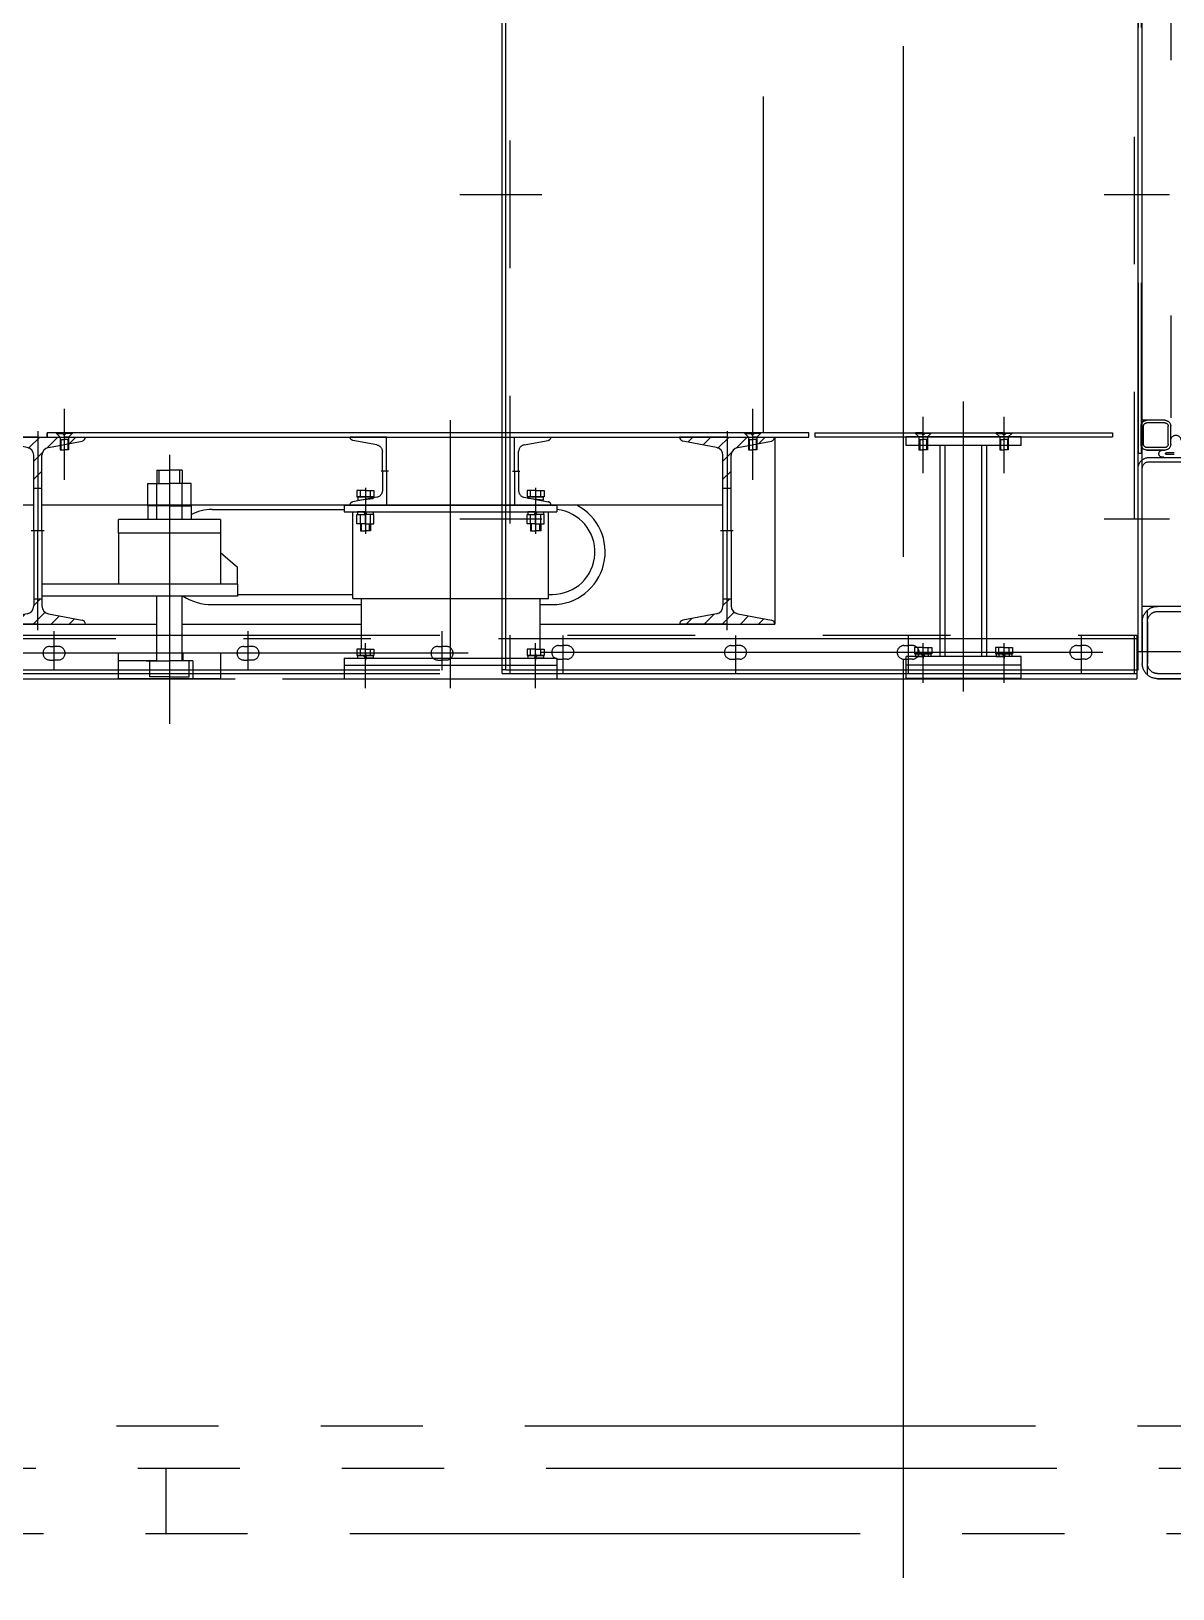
# Model space of a CAD drawing. Header units: millimetres. Extents: x 0 to 25200, y -693 to 17820.
# Drawn here: x 11197 to 12539, y 8427 to 10258 of the extents above; entities that cross this region are included whole.
import ezdxf

# ---------------------------------------------------------------- set-up
doc = ezdxf.new("R2010")
doc.units = ezdxf.units.MM
doc.header["$LTSCALE"] = 600
for name, pattern in [('F', [0.75, 0.5, -0.25]), ('G', [2, 1.25, -0.25, 0.25, -0.25]), ('K', [2.5, 1.25, -0.25, 0.25, -0.25, 0.25, -0.25])]:
    doc.linetypes.add(name, pattern=pattern)
for name, color, linetype in [('01', 7, 'Continuous'), ('02', 1, 'Continuous'), ('04', 2, 'F'), ('05', 4, 'G'), ('07', 6, 'K'), ('08', 1, 'Continuous')]:
    doc.layers.add(name, color=color, linetype=linetype)

# ---------------------------------------------------------------- blocks, each defined once
blk = doc.blocks.new('DQSWC')
at = {"layer": '07', "color": 6, "linetype": 'K'}
for p, q in [((90356.2, 11301.4), (90356.2, 14704.9)), ((90361.2, 11301.4), (90361.2, 14704.9)), ((90348.2, 11529.4), (90267.2, 11529.4)), ((90348.2, 11524.4), (90267.2, 11524.4)), ((90330.7, 11529.6), (90332.7, 11529.6)), ((90258.2, 11354.4), (90356.2, 11354.4)), ((90338.2, 11348.4), (90244.2, 11348.4)), ((90350.2, 11274), (90350.2, 11349.8)), ((90350.2, 11336.4), (90350.2, 11287.4)), ((90356.2, 11336.4), (90356.2, 11287.4)), ((90356.2, 11336.4), (90356.2, 11287.4)), ((90361.2, 11301.4), (89497.2, 11301.4)), ((87295.2, 11269.4), (90339.2, 11269.4)), ((90338.2, 11275.4), (90244.2, 11275.4)), ((90338.2, 11269.4), (90244.2, 11269.4))]:
    blk.add_line(p, q, dxfattribs=at)
at = {"layer": '07', "color": 6, "linetype": 'K', "ltscale": 2}
for p, q in [((90357.7, 13534.6), (90357.7, 11534.6)), ((90361.2, 13534.6), (90361.2, 11534.6)), ((90322.7, 13496.4), (90322.7, 11575.9)), ((90329.7, 11573.1), (90357.7, 11573.1)), ((90329.7, 11570.1), (90350.7, 11570.1)), ((90322.7, 11545.1), (90322.7, 11566.1)), ((90325.7, 11545.1), (90325.7, 11566.1)), ((90354.7, 11545.1), (90354.7, 11566.1)), ((90357.7, 11545.1), (90357.7, 11566.1)), ((90318.7, 11535), (90327.9, 11535)), ((90329.7, 11541.1), (90350.7, 11541.1)), ((90329.7, 11538.1), (90350.7, 11538.1)), ((90350.7, 11538.1), (90329.7, 11538.1)), ((90341.2, 11538.1), (90329.7, 11538.1)), ((90361.2, 11534.6), (90357.7, 11534.6)), ((90318.7, 11533), (90327.9, 11533))]:
    blk.add_line(p, q, dxfattribs=at)
for centre, radius, start, end in [((90329.7, 11566.1), 7, 90, 180), ((90329.7, 11566.1), 4, 90, 180), ((90350.7, 11566.1), 7, 0, 90), ((90350.7, 11566.1), 4, 0, 90), ((90316.7, 11549.6), 6, 0, 180), ((90329.7, 11545.1), 7, 180, 270), ((90329.7, 11545.1), 7, 180, 270), ((90329.7, 11545.1), 4, 180, 270), ((90327.9, 11534), 1, 270, 90), ((90332.4, 11533.8), 4.26, 273.3665, 86.6335), ((90350.7, 11545.1), 7, 270, 0), ((90350.7, 11545.1), 4, 270, 0)]:
    blk.add_arc(centre, radius, start, end, dxfattribs=at)
at = {"layer": '07', "color": 6, "linetype": 'K'}
for centre, radius, start, end in [((90348.2, 11516.4), 13, 0, 90), ((90348.2, 11516.4), 8, 0, 90), ((90338.2, 11336.4), 18, 48.1897, 90), ((90338.2, 11336.4), 12, 0, 90), ((90338.2, 11336.4), 18, 0, 48.1897), ((90338.2, 11287.4), 12, 270, 0), ((90338.2, 11287.4), 18, 311.8103, 0), ((90338.2, 11287.4), 18, 270, 311.8103)]:
    blk.add_arc(centre, radius, start, end, dxfattribs=at)
blk = doc.blocks.new('HS223')
at = {"layer": '07', "color": 6, "linetype": 'K'}
for p, q in [((41946.7, 33413.5), (41946.7, 36395)), ((41951.2, 33373), (41951.2, 36395)), ((41951.2, 33413.5), (41951.2, 36395)), ((41955.7, 36395), (41955.7, 33413.5)), ((42689.7, 36399.5), (42689.7, 33413.5)), ((42694.2, 33373), (42694.2, 34526.7)), ((41897.3, 33931.5), (41993.4, 33931.5)), ((42654.4, 33931.5), (42731.2, 33931.5)), ((41897.3, 33550.5), (41993.4, 33550.5)), ((42654.4, 33550.5), (42731.2, 33550.5)), ((42692.7, 33409.5), (36961.7, 33409.5)), ((41123.7, 33413.5), (42692.7, 33413.5)), ((41420.2, 33372.7), (41420.2, 33418.3)), ((41648.2, 33372.7), (41648.2, 33418.3)), ((41876.2, 33372.7), (41876.2, 33418.3)), ((41946.7, 33373), (41946.7, 33413.5)), ((41951.2, 33373), (41951.2, 33413.5)), ((41955.7, 33413.5), (41955.7, 33368.5)), ((42018.2, 33413.4), (42018.2, 33367.8)), ((42221.2, 33413.4), (42221.2, 33367.8)), ((42424.2, 33413.4), (42424.2, 33367.8)), ((42627.2, 33413.4), (42627.2, 33367.8)), ((42689.7, 33413.5), (42689.7, 33368.5)), ((42692.7, 33413.5), (42692.7, 33373)), ((41907.1, 33392.5), (41167.3, 33392.5)), ((41415.2, 33400.5), (41420.2, 33400.5)), ((41425.2, 33400.5), (41420.2, 33400.5)), ((41643.2, 33400.5), (41648.2, 33400.5)), ((41653.2, 33400.5), (41648.2, 33400.5)), ((41871.2, 33400.5), (41876.2, 33400.5)), ((41881.2, 33400.5), (41876.2, 33400.5)), ((42652.9, 33393.5), (41993.2, 33393.5)), ((42013.1, 33401.5), (42018.1, 33401.5)), ((42023.1, 33401.5), (42018.1, 33401.5)), ((42216.1, 33401.5), (42221.1, 33401.5)), ((42226.1, 33401.5), (42221.1, 33401.5)), ((42419.1, 33401.5), (42424.1, 33401.5)), ((42429.1, 33401.5), (42424.1, 33401.5)), ((42622.1, 33401.5), (42627.1, 33401.5)), ((42632.1, 33401.5), (42627.1, 33401.5)), ((41123.7, 33373), (41946.7, 33373)), ((41415.2, 33384.5), (41420.2, 33384.5)), ((41425.2, 33384.5), (41420.2, 33384.5)), ((41643.2, 33384.5), (41648.2, 33384.5)), ((41653.2, 33384.5), (41648.2, 33384.5)), ((41871.2, 33384.5), (41876.2, 33384.5)), ((41881.2, 33384.5), (41876.2, 33384.5)), ((41946.7, 33368.5), (41946.7, 33373)), ((41951.2, 33373), (41946.7, 33373)), ((41951.2, 33373), (41955.7, 33373)), ((41955.7, 33373), (42689.7, 33373)), ((41955.7, 33373), (41955.7, 33368.5)), ((42013.1, 33385.5), (42018.1, 33385.5)), ((42023.1, 33385.5), (42018.1, 33385.5)), ((42216.1, 33385.5), (42221.1, 33385.5)), ((42226.1, 33385.5), (42221.1, 33385.5)), ((42419.1, 33385.5), (42424.1, 33385.5)), ((42429.1, 33385.5), (42424.1, 33385.5)), ((42622.1, 33385.5), (42627.1, 33385.5)), ((42632.1, 33385.5), (42627.1, 33385.5)), ((42689.7, 33373), (42694.2, 33373)), ((42692.7, 33373), (42692.7, 33362.5)), ((37788.7, 33362.5), (42692.7, 33362.5)), ((41123.7, 33368.5), (41946.7, 33368.5)), ((41946.7, 33368.5), (41955.7, 33368.5)), ((41955.7, 33368.5), (42692.7, 33368.5))]:
    blk.add_line(p, q, dxfattribs=at)
at = {"layer": '07', "color": 6, "linetype": 'K', "ltscale": 0.8}
for p, q in [((42418.2, 34105.8), (42418.2, 32292.9)), ((42418.2, 33308.5), (42418.2, 32698.9)), ((37173.6, 32484.6), (46190.2, 32484.6)), ((37198.6, 32434.6), (46190.2, 32434.6)), ((41552, 32357.4), (41552, 32434.6)), ((44767.7, 32357.4), (40068.7, 32357.4))]:
    blk.add_line(p, q, dxfattribs=at)
at = {"layer": '07', "color": 6, "linetype": 'K'}
for centre, start, end in [((41415.2, 33392.5), 90, 270), ((41425.2, 33392.5), 270, 90), ((41643.2, 33392.5), 90, 270), ((41653.2, 33392.5), 270, 90), ((41871.2, 33392.5), 90, 270), ((41881.2, 33392.5), 270, 90), ((42013.1, 33393.5), 90, 270), ((42023.1, 33393.5), 270, 90), ((42216.1, 33393.5), 90, 270), ((42226.1, 33393.5), 270, 90), ((42419.1, 33393.5), 90, 270), ((42429.1, 33393.5), 270, 90), ((42622.1, 33393.5), 90, 270), ((42632.1, 33393.5), 270, 90)]:
    blk.add_arc(centre, 8, start, end, dxfattribs=at)
at = {"layer": '07', "color": 6, "linetype": 'K', "xscale": -1}
blk.add_blockref('DQSWC', (133055.4, 22093.1), dxfattribs=at)
blk = doc.blocks.new('*U912')
at = {"layer": '01'}
for p, q in [((0, 110), (-56, 110)), ((0, 110), (56, 110)), ((-12.5, 97.8), (-52.1, 105.3)), ((12.5, 97.8), (52.1, 105.3)), ((-4.8, 0), (-4.8, 88.5)), ((4.8, 0), (4.8, 88.5)), ((-4.8, 0), (-4.8, -88.5)), ((4.8, 0), (4.8, -88.5)), ((-12.5, -97.8), (-52.1, -105.3)), ((12.5, -97.8), (52.1, -105.3)), ((0, -110), (-56, -110)), ((0, -110), (56, -110))]:
    blk.add_line(p, q, dxfattribs=at)
for centre, radius, start, end in [((-51.2, 110), 4.8, 180, 259.2944), ((51.2, 110), 4.8, 280.7056, 360), ((-14.3, 88.5), 9.5, 0, 79.2944), ((14.3, 88.5), 9.5, 100.7056, 180), ((-14.3, -88.5), 9.5, 280.7056, 0), ((14.3, -88.5), 9.5, 180, 259.2944), ((-51.2, -110), 4.8, 100.7056, 180), ((51.2, -110), 4.8, 0, 79.2944)]:
    blk.add_arc(centre, radius, start, end, dxfattribs=at)
at = {"layer": '05'}
for p, q in [((0, 116.9), (0, 0)), ((-7.9, 0), (7.2, 0)), ((0, -116.9), (0, 0))]:
    blk.add_line(p, q, dxfattribs=at)
blk = doc.blocks.new('*U917')
at = {"layer": '01'}
for p, q in [((0, 110), (-56, 110)), ((0, 110), (56, 110)), ((-12.5, 97.8), (-52.1, 105.3)), ((12.5, 97.8), (52.1, 105.3)), ((-4.8, 0), (-4.8, 88.5)), ((4.8, 0), (4.8, 88.5)), ((-4.8, 0), (-4.8, -88.5)), ((4.8, 0), (4.8, -88.5)), ((-12.5, -97.8), (-52.1, -105.3)), ((12.5, -97.8), (52.1, -105.3)), ((0, -110), (-56, -110)), ((0, -110), (56, -110))]:
    blk.add_line(p, q, dxfattribs=at)
for centre, radius, start, end in [((-51.2, 110), 4.8, 180, 259.2944), ((51.2, 110), 4.8, 280.7056, 360), ((-14.3, 88.5), 9.5, 0, 79.2944), ((14.3, 88.5), 9.5, 100.7056, 180), ((-14.3, -88.5), 9.5, 280.7056, 0), ((14.3, -88.5), 9.5, 180, 259.2944), ((-51.2, -110), 4.8, 100.7056, 180), ((51.2, -110), 4.8, 0, 79.2944)]:
    blk.add_arc(centre, radius, start, end, dxfattribs=at)
at = {"layer": '05'}
for p, q in [((0, 116.9), (0, 0)), ((-7.9, 0), (7.2, 0)), ((0, -116.9), (0, 0))]:
    blk.add_line(p, q, dxfattribs=at)
blk = doc.blocks.new('*U911')
at = {"layer": '01'}
for p, q in [((-9.2, 3.1), (-9.2, 0)), ((0, 3.1), (-9.2, 3.1)), ((-9.2, 0), (0, 0)), ((0, 0), (-1.8, 3.1)), ((0, 3.1), (1.8, 0)), ((0, 3.1), (9.2, 3.1)), ((9.2, 0), (0, 0)), ((9.2, 3.1), (9.2, 0))]:
    blk.add_line(p, q, dxfattribs=at)
at = {"layer": '05'}
blk.add_line((0, 5.2), (0, -2.1), dxfattribs=at)
blk = doc.blocks.new('M')
at = {"layer": '04', "color": 2, "linetype": 'F'}
for p, q in [((5590.6, 9487.6), (5633.6, 9487.6)), ((5590.6, 9447.6), (5590.6, 9487.6)), ((5602.1, 9478.3), (5630.3, 9483.6)), ((5595.6, 9447.6), (5595.6, 9470.4)), ((5590.6, 9447.6), (5590.6, 9407.6)), ((5595.6, 9447.6), (5595.6, 9424.7)), ((5602.1, 9416.8), (5630.3, 9411.5)), ((5590.6, 9407.6), (5633.6, 9407.6))]:
    blk.add_line(p, q, dxfattribs=at)
for centre, radius, start, end in [((5629.6, 9487.6), 4, 280.7056, 0), ((5603.6, 9470.4), 8, 100.7056, 180), ((5603.6, 9424.7), 8, 180, 259.2944), ((5629.6, 9407.6), 4, 0, 79.2944)]:
    blk.add_arc(centre, radius, start, end, dxfattribs=at)
at = {"layer": '05', "color": 4, "linetype": 'G'}
blk.add_line((5588.5, 9447.6), (5597.2, 9447.6), dxfattribs=at)
blk = doc.blocks.new('JKL7')
at = {"layer": '02', "linetype": 'Continuous'}
h = blk.add_hatch(dxfattribs=at)
h.set_pattern_fill('_USER', color=1, scale=15, angle=45, style=0, pattern_type=0)
h.set_pattern_definition([(45, (39782.859, -951.38), (-10.606602, 10.606602), [])])
edge = h.paths.add_edge_path()
edge.add_line((40484.8, 8346.2), (40494.3, 8346.2))
edge.add_line((40494.3, 8346.2), (40494.3, 8337.7))
edge.add_arc((40503.8, 8337.7), 9.5, 180, 259.2944)
edge.add_line((40502, 8328.4), (40541.6, 8320.9))
edge.add_arc((40540.8, 8316.2), 4.8, 0, 79.2944, ccw=False)
edge.add_line((40545.6, 8316.2), (40489.6, 8316.2))
edge.add_line((40489.6, 8316.2), (40433.6, 8316.2))
edge.add_arc((40438.4, 8316.2), 4.8, 100.7056, 180, ccw=False)
edge.add_line((40437.5, 8320.9), (40477.1, 8328.4))
edge.add_arc((40475.3, 8337.7), 9.5, 280.7056, 360)
edge.add_line((40484.8, 8337.7), (40484.8, 8346.2))
edge = h.paths.add_edge_path()
edge.add_line((40484.8, 8476.2), (40494.3, 8476.2))
edge.add_line((40494.3, 8476.2), (40494.3, 8514.7))
edge.add_arc((40503.8, 8514.7), 9.5, 100.7056, 180, ccw=False)
edge.add_line((40502, 8524), (40541.6, 8531.5))
edge.add_arc((40540.8, 8536.2), 4.8, 280.7056, 360)
edge.add_line((40545.6, 8536.2), (40489.6, 8536.2))
edge.add_line((40489.6, 8536.2), (40433.6, 8536.2))
edge.add_arc((40438.4, 8536.2), 4.8, 180, 259.2944)
edge.add_line((40437.5, 8531.5), (40477.1, 8524))
edge.add_arc((40475.3, 8514.7), 9.5, 0, 79.2944, ccw=False)
edge.add_line((40484.8, 8514.7), (40484.8, 8476.2))
h = blk.add_hatch(dxfattribs=at)
h.set_pattern_fill('_USER', color=1, scale=15, angle=45, style=0, pattern_type=0)
h.set_pattern_definition([(45, (40592.859, -951.38), (-10.606602, 10.606602), [])])
edge = h.paths.add_edge_path()
edge.add_line((41294.8, 8346.2), (41304.3, 8346.2))
edge.add_line((41304.3, 8346.2), (41304.3, 8337.7))
edge.add_arc((41313.8, 8337.7), 9.5, 180, 259.2944)
edge.add_line((41312, 8328.4), (41351.6, 8320.9))
edge.add_arc((41350.8, 8316.2), 4.8, 0, 79.2944, ccw=False)
edge.add_line((41355.6, 8316.2), (41299.6, 8316.2))
edge.add_line((41299.6, 8316.2), (41243.6, 8316.2))
edge.add_arc((41248.4, 8316.2), 4.8, 100.7056, 180, ccw=False)
edge.add_line((41247.5, 8320.9), (41287.1, 8328.4))
edge.add_arc((41285.3, 8337.7), 9.5, 280.7056, 360)
edge.add_line((41294.8, 8337.7), (41294.8, 8346.2))
edge = h.paths.add_edge_path()
edge.add_line((41294.8, 8476.2), (41304.3, 8476.2))
edge.add_line((41304.3, 8476.2), (41304.3, 8514.7))
edge.add_arc((41313.8, 8514.7), 9.5, 100.7056, 180, ccw=False)
edge.add_line((41312, 8524), (41351.6, 8531.5))
edge.add_arc((41350.8, 8536.2), 4.8, 280.7056, 360)
edge.add_line((41355.6, 8536.2), (41299.6, 8536.2))
edge.add_line((41299.6, 8536.2), (41243.6, 8536.2))
edge.add_arc((41248.4, 8536.2), 4.8, 180, 259.2944)
edge.add_line((41247.5, 8531.5), (41287.1, 8524))
edge.add_arc((41285.3, 8514.7), 9.5, 0, 79.2944, ccw=False)
edge.add_line((41294.8, 8514.7), (41294.8, 8476.2))
for p, q in [((40859.6, 8346.5), (40859.6, 8448.2)), ((41089.6, 8346.5), (41089.6, 8448.2))]:
    blk.add_line(p, q)
at = {"layer": '01', "color": 7, "linetype": 'Continuous'}
for p, q in [((36522.1, 8536.2), (41395.6, 8536.2)), ((40644.3, 8455.3), (40618.9, 8455.3)), ((40618.9, 8455.3), (40618.9, 8439.2)), ((40644.3, 8455.3), (40669.7, 8455.3)), ((40669.7, 8455.3), (40669.7, 8439.2)), ((40849.6, 8456.2), (41099.6, 8456.2)), ((40849.6, 8456.2), (40849.6, 8448.2)), ((40849.6, 8456.2), (40849.6, 8448.2)), ((40849.6, 8448.2), (41099.6, 8448.2)), ((41099.6, 8456.2), (41099.6, 8448.2)), ((41099.6, 8456.2), (41099.6, 8448.2)), ((40704.3, 8439.2), (40584.3, 8439.2)), ((40584.3, 8423.2), (40584.3, 8439.2)), ((40704.3, 8423.2), (40584.3, 8423.2)), ((40584.3, 8423.2), (40584.3, 8363.2)), ((40669.7, 8439.2), (40618.9, 8439.2)), ((40704.3, 8439.2), (40704.3, 8423.2)), ((40704.3, 8423.2), (40704.3, 8363.2)), ((40602.4, 8363.2), (40494.3, 8363.2)), ((40724.3, 8349.2), (40494.3, 8349.2)), ((40724.3, 8363.2), (40602.4, 8363.2)), ((40724.3, 8363.2), (40724.3, 8349.2)), ((40859.6, 8346.5), (41089.6, 8346.5)), ((40869.6, 8346.5), (40869.6, 8286.8)), ((41079.6, 8346.5), (41079.6, 8286.8)), ((40417.6, 8316.2), (40629.3, 8316.2)), ((40659.3, 8316.2), (40869.6, 8316.2)), ((41079.6, 8316.2), (41351.6, 8316.2)), ((40704.3, 8282.2), (40584.3, 8282.2)), ((40849.6, 8276.2), (41099.6, 8276.2)), ((40849.6, 8276.2), (40849.6, 8268.2)), ((41099.6, 8276.2), (41099.6, 8268.2)), ((40849.6, 8268.2), (41099.6, 8268.2)), ((40849.6, 8268.2), (40849.6, 8252.2)), ((41099.6, 8268.2), (41099.6, 8252.2)), ((40704.3, 8252.2), (40584.3, 8252.2)), ((40849.6, 8252.2), (41099.6, 8252.2))]:
    blk.add_line(p, q, dxfattribs=at)
at = {"layer": '01'}
for p, q in [((40478.6, 8536.2), (41369.6, 8536.2)), ((41395.6, 8541.2), (40500.6, 8541.2)), ((40500.6, 8541.2), (40500.6, 8536.2)), ((40500.6, 8536.2), (40500.6, 8541.2)), ((41355.6, 8536.2), (41355.6, 8316.2)), ((41395.6, 8536.2), (41395.6, 8541.2)), ((40484.8, 8476.2), (40494.3, 8476.2)), ((41294.8, 8476.2), (41304.3, 8476.2)), ((40484.8, 8456.2), (40204.6, 8456.2)), ((41294.8, 8456.2), (40494.3, 8456.2)), ((40629.3, 8439.2), (40629.3, 8455.3)), ((40659.3, 8439.2), (40659.3, 8455.3)), ((40694.3, 8451.2), (40849.6, 8451.2)), ((40864.5, 8445.1), (40874.6, 8445.1)), ((40864.5, 8434.3), (40864.5, 8445.1)), ((40874.6, 8448.2), (40865.4, 8448.2)), ((40865.4, 8448.2), (40865.4, 8445.1)), ((40865.4, 8445.1), (40874.6, 8445.1)), ((40868.6, 8434.3), (40868.6, 8445.1)), ((40874.6, 8445.1), (40872.8, 8448.2)), ((40874.6, 8448.2), (40883.8, 8448.2)), ((40874.6, 8448.2), (40876.3, 8445.1)), ((40883.8, 8445.1), (40874.6, 8445.1)), ((40884.6, 8445.1), (40874.6, 8445.1)), ((40880.6, 8434.3), (40880.6, 8445.1)), ((40883.8, 8448.2), (40883.8, 8445.1)), ((40884.6, 8434.3), (40884.6, 8445.1)), ((41064.5, 8445.1), (41074.6, 8445.1)), ((41064.5, 8434.3), (41064.5, 8445.1)), ((41065.4, 8448.2), (41065.4, 8445.1)), ((41074.6, 8448.2), (41065.4, 8448.2)), ((41065.4, 8445.1), (41074.6, 8445.1)), ((41068.6, 8434.3), (41068.6, 8445.1)), ((41074.6, 8448.2), (41072.8, 8445.1)), ((41074.6, 8445.1), (41076.3, 8448.2)), ((41074.6, 8448.2), (41083.8, 8448.2)), ((41084.6, 8445.1), (41074.6, 8445.1)), ((41083.8, 8445.1), (41074.6, 8445.1)), ((41080.6, 8434.3), (41080.6, 8445.1)), ((41083.8, 8448.2), (41083.8, 8445.1)), ((41084.6, 8434.3), (41084.6, 8445.1)), ((40874.6, 8434.3), (40864.5, 8434.3)), ((40868.6, 8434.3), (40868.6, 8425.8)), ((40868.6, 8425.8), (40874.6, 8425.8)), ((40874.6, 8434.3), (40884.6, 8434.3)), ((40880.6, 8425.8), (40874.6, 8425.8)), ((40880.6, 8434.3), (40880.6, 8425.8)), ((41074.6, 8434.3), (41064.5, 8434.3)), ((41068.6, 8434.3), (41068.6, 8425.8)), ((41068.6, 8425.8), (41074.6, 8425.8)), ((41074.6, 8434.3), (41084.6, 8434.3)), ((41080.6, 8425.8), (41074.6, 8425.8)), ((41080.6, 8434.3), (41080.6, 8425.8)), ((40704.3, 8400.3), (40724.3, 8383.2)), ((40724.3, 8363.2), (40724.3, 8383.2)), ((40629.3, 8282.2), (40629.3, 8349.2)), ((40659.3, 8282.2), (40659.3, 8349.2)), ((40724.3, 8351.2), (40859.6, 8351.2)), ((41089.6, 8351.2), (41094.3, 8351.2)), ((40484.8, 8346.2), (40484.8, 8337.7)), ((40484.8, 8346.2), (40494.3, 8346.2)), ((40494.3, 8346.2), (40494.3, 8337.7)), ((40694.3, 8339.2), (40869.6, 8339.2)), ((41079.6, 8339.2), (41094.3, 8339.2)), ((41294.8, 8346.2), (41294.8, 8337.7)), ((41294.8, 8346.2), (41304.3, 8346.2)), ((41304.3, 8346.2), (41304.3, 8337.7)), ((40584.3, 8252.2), (40584.3, 8282.2)), ((40704.3, 8282.2), (40704.3, 8252.2)), ((40874.6, 8286.8), (40864.5, 8286.8)), ((40864.5, 8286.8), (40864.5, 8279.3)), ((40864.5, 8279.3), (40874.6, 8279.3)), ((40868.6, 8279.3), (40868.6, 8286.8)), ((40874.6, 8286.8), (40884.6, 8286.8)), ((40884.6, 8279.3), (40874.6, 8279.3)), ((40880.6, 8279.3), (40880.6, 8286.8)), ((40884.6, 8286.8), (40884.6, 8279.3)), ((41064.5, 8286.8), (41064.5, 8279.3)), ((41074.6, 8286.8), (41064.5, 8286.8)), ((41064.5, 8279.3), (41074.6, 8279.3)), ((41068.6, 8279.3), (41068.6, 8286.8)), ((41074.6, 8286.8), (41084.6, 8286.8)), ((41084.6, 8279.3), (41074.6, 8279.3)), ((41080.6, 8279.3), (41080.6, 8286.8)), ((41084.6, 8286.8), (41084.6, 8279.3))]:
    blk.add_line(p, q, dxfattribs=at)
for centre, radius, start, end in [((40694.3, 8401.2), 50, 90, 119.44), ((41094.3, 8401.2), 62, 270, 62.5107), ((41094.3, 8401.2), 50, 270, 83.9728), ((40694.3, 8401.2), 62, 237.0041, 270)]:
    blk.add_arc(centre, radius, start, end, dxfattribs=at)
at = {"layer": '02'}
for p, q in [((40869.8, 8425.8), (40869.8, 8434.3)), ((40879.4, 8425.8), (40879.4, 8434.3)), ((41069.8, 8425.8), (41069.8, 8434.3)), ((41079.4, 8425.8), (41079.4, 8434.3))]:
    blk.add_line(p, q, dxfattribs=at)
at = {"layer": '04', "color": 2, "linetype": 'F'}
for p, q in [((40519.3, 8541.2), (40511.4, 8541.2)), ((40511.4, 8541.2), (40511.4, 8540.3)), ((40511.4, 8540.3), (40519.3, 8540.3)), ((40511.4, 8540.3), (40515.6, 8536.2)), ((40515.6, 8536.2), (40515.6, 8521.2)), ((40515.6, 8536.2), (40520.6, 8536.2)), ((40515.6, 8533.2), (40520.6, 8533.2)), ((40516.6, 8533.2), (40516.6, 8521.2)), ((40519.3, 8541.2), (40519.3, 8539.2)), ((40519.3, 8539.2), (40520.6, 8539.2)), ((40521.8, 8539.2), (40520.6, 8539.2)), ((40525.6, 8536.2), (40520.6, 8536.2)), ((40525.6, 8533.2), (40520.6, 8533.2)), ((40521.8, 8541.2), (40521.8, 8539.2)), ((40521.8, 8541.2), (40529.7, 8541.2)), ((40529.7, 8540.3), (40521.8, 8540.3)), ((40524.6, 8533.2), (40524.6, 8521.2)), ((40529.7, 8540.3), (40525.6, 8536.2)), ((40525.6, 8536.2), (40525.6, 8521.2)), ((40529.7, 8541.2), (40529.7, 8540.3)), ((41320.4, 8541.2), (41320.4, 8540.3)), ((41328.3, 8541.2), (41320.4, 8541.2)), ((41320.4, 8540.3), (41328.3, 8540.3)), ((41320.4, 8540.3), (41324.6, 8536.2)), ((41324.6, 8536.2), (41324.6, 8521.2)), ((41324.6, 8536.2), (41329.6, 8536.2)), ((41324.6, 8533.2), (41329.6, 8533.2)), ((41325.6, 8533.2), (41325.6, 8521.2)), ((41328.3, 8541.2), (41328.3, 8539.2)), ((41328.3, 8539.2), (41329.6, 8539.2)), ((41330.8, 8539.2), (41329.6, 8539.2)), ((41334.6, 8536.2), (41329.6, 8536.2)), ((41334.6, 8533.2), (41329.6, 8533.2)), ((41330.8, 8541.2), (41338.7, 8541.2)), ((41330.8, 8541.2), (41330.8, 8539.2)), ((41338.7, 8540.3), (41330.8, 8540.3)), ((41333.6, 8533.2), (41333.6, 8521.2)), ((41338.7, 8540.3), (41334.6, 8536.2)), ((41334.6, 8536.2), (41334.6, 8521.2)), ((41338.7, 8541.2), (41338.7, 8540.3)), ((40515.6, 8521.2), (40520.6, 8521.2)), ((40525.6, 8521.2), (40520.6, 8521.2)), ((41324.6, 8521.2), (41329.6, 8521.2)), ((41334.6, 8521.2), (41329.6, 8521.2)), ((40629.3, 8497.2), (40644.3, 8497.2)), ((40629.3, 8497.2), (40629.3, 8481.7)), ((40632.3, 8481.7), (40632.3, 8497.2)), ((40659.3, 8497.2), (40644.3, 8497.2)), ((40656.3, 8481.7), (40656.3, 8497.2)), ((40659.3, 8497.2), (40659.3, 8481.7)), ((40618.9, 8455.3), (40618.9, 8481.7)), ((40618.9, 8481.7), (40644.3, 8481.7)), ((40629.3, 8455.3), (40629.3, 8481.7)), ((40669.7, 8481.7), (40644.3, 8481.7)), ((40659.3, 8455.3), (40659.3, 8481.7)), ((40669.7, 8455.3), (40669.7, 8481.7)), ((40874.6, 8473.3), (40864.5, 8473.3)), ((40864.5, 8473.3), (40864.5, 8465.8)), ((40864.5, 8465.8), (40874.6, 8465.8)), ((40874.6, 8465.8), (40865.6, 8465.8)), ((40865.6, 8465.8), (40865.6, 8462)), ((40865.6, 8462), (40883.6, 8463.8)), ((40868.6, 8465.8), (40868.6, 8473.3)), ((40874.6, 8473.3), (40884.6, 8473.3)), ((40884.6, 8465.8), (40874.6, 8465.8)), ((40874.6, 8465.8), (40883.6, 8465.8)), ((40880.6, 8465.8), (40880.6, 8473.3)), ((40883.6, 8465.8), (40883.6, 8463.8)), ((40884.6, 8473.3), (40884.6, 8465.8)), ((41074.6, 8473.3), (41064.5, 8473.3)), ((41064.5, 8473.3), (41064.5, 8465.8)), ((41064.5, 8465.8), (41074.6, 8465.8)), ((41074.6, 8465.8), (41065.6, 8465.8)), ((41065.6, 8465.8), (41065.6, 8463.8)), ((41083.6, 8462), (41065.6, 8463.8)), ((41068.6, 8465.8), (41068.6, 8473.3)), ((41074.6, 8473.3), (41084.6, 8473.3)), ((41074.6, 8465.8), (41083.6, 8465.8)), ((41084.6, 8465.8), (41074.6, 8465.8)), ((41080.6, 8465.8), (41080.6, 8473.3)), ((41083.6, 8465.8), (41083.6, 8462)), ((41084.6, 8473.3), (41084.6, 8465.8)), ((40629.3, 8273.2), (40629.3, 8282.2)), ((40659.3, 8273.2), (40659.3, 8282.2)), ((40660.3, 8273.2), (40660.3, 8282.2)), ((40629.3, 8273.2), (40584.3, 8273.2)), ((40616.8, 8273.2), (40629.3, 8273.2)), ((40621.3, 8254.5), (40621.3, 8273.2)), ((40621.3, 8273.2), (40644.3, 8273.2)), ((40667.3, 8273.2), (40644.3, 8273.2)), ((40644.3, 8270.9), (40644.3, 8252.2)), ((40671.8, 8273.2), (40659.3, 8273.2)), ((40667.3, 8254.5), (40667.3, 8273.2)), ((40671.8, 8273.2), (40671.8, 8252.2)), ((40644.3, 8254.5), (40621.3, 8254.5)), ((40644.3, 8254.5), (40667.3, 8254.5))]:
    blk.add_line(p, q, dxfattribs=at)
at = {"layer": '05'}
for p, q in [((40520.6, 8569.4), (40520.6, 8485.7)), ((41329.6, 8569.4), (41329.6, 8485.7)), ((40974.6, 8241), (40974.6, 8556.1)), ((40644.3, 8515.2), (40644.3, 8240.4)), ((40874.6, 8476.4), (40874.6, 8422.3)), ((41074.6, 8476.4), (41074.6, 8422.3)), ((40874.6, 8450.3), (40874.6, 8443)), ((40874.6, 8433.2), (40874.6, 8446.1)), ((41074.6, 8450.3), (41074.6, 8443)), ((41074.6, 8433.2), (41074.6, 8446.1)), ((40874.6, 8241.2), (40874.6, 8294.1)), ((41074.6, 8241.2), (41074.6, 8294.1)), ((40644.3, 8273.7), (40644.3, 8199.1))]:
    blk.add_line(p, q, dxfattribs=at)
at = {"layer": '07'}
blk.add_line((36371.3, 8252.2), (41456.1, 8252.2), dxfattribs=at)
at = {"layer": '01'}
for name, p in [('*U917', (40489.6, 8426.2)), ('M', (35459, -951.4)), ('*U912', (41299.6, 8426.2))]:
    blk.add_blockref(name, p, dxfattribs=at)
at = {"layer": '01', "xscale": -1}
blk.add_blockref('M', (46490.1, -951.4), dxfattribs=at)
at = {"layer": '08'}
blk.add_blockref('*U911', (40874.6, 8276.2), dxfattribs=at)
at = {"layer": '08', "xscale": -1}
blk.add_blockref('*U911', (41074.6, 8276.2), dxfattribs=at)
blk = doc.blocks.new('ERWER')
at = {"layer": '01', "color": 7, "linetype": 'Continuous'}
for p, q in [((-5116.7, 4713.5), (-4766.7, 4713.5)), ((-5116.7, 4713.5), (-5116.7, 4708.5)), ((-5116.7, 4708.5), (-4766.7, 4708.5)), ((-5009.2, 4698.5), (-5009.2, 4708.5)), ((-4874.2, 4698.5), (-4874.2, 4708.5)), ((-4766.7, 4713.5), (-4766.7, 4708.5)), ((-4874.2, 4698.5), (-5009.2, 4698.5)), ((-4969.2, 4450.5), (-4969.2, 4698.5)), ((-4914.2, 4450.5), (-4914.2, 4698.5)), ((-5009.2, 4424.5), (-5009.2, 4450.5)), ((-4874.2, 4450.5), (-5009.2, 4450.5)), ((-4989.2, 4461.1), (-4999.2, 4461.1)), ((-4999.2, 4461.1), (-4999.2, 4453.6)), ((-4999.2, 4453.6), (-4989.2, 4453.6)), ((-4998.4, 4453.6), (-4998.4, 4450.5)), ((-4989.2, 4453.6), (-4998.4, 4453.6)), ((-4998.4, 4450.5), (-4989.2, 4450.5)), ((-4995.2, 4453.6), (-4995.2, 4461.1)), ((-4995.2, 4453.6), (-4995.2, 4450.5)), ((-4989.2, 4450.5), (-4991, 4453.6)), ((-4989.2, 4461.1), (-4979.2, 4461.1)), ((-4989.2, 4453.6), (-4987.4, 4450.5)), ((-4989.2, 4453.6), (-4980, 4453.6)), ((-4980, 4450.5), (-4989.2, 4450.5)), ((-4983.2, 4453.6), (-4983.2, 4461.1)), ((-4983.2, 4453.6), (-4983.2, 4450.5)), ((-4980, 4453.6), (-4980, 4450.5)), ((-4979.2, 4461.1), (-4979.2, 4453.6)), ((-4904.2, 4461.1), (-4904.2, 4453.6)), ((-4894.2, 4461.1), (-4904.2, 4461.1)), ((-4904.2, 4453.6), (-4894.2, 4453.6)), ((-4903.4, 4453.6), (-4903.4, 4450.5)), ((-4894.2, 4453.6), (-4903.4, 4453.6)), ((-4903.4, 4450.5), (-4894.2, 4450.5)), ((-4900.2, 4453.6), (-4900.2, 4461.1)), ((-4900.2, 4453.6), (-4900.2, 4450.5)), ((-4894.2, 4450.5), (-4896, 4453.6)), ((-4894.2, 4461.1), (-4884.2, 4461.1)), ((-4894.2, 4455.7), (-4894.2, 4448.4)), ((-4884.2, 4453.6), (-4894.2, 4453.6)), ((-4894.2, 4453.6), (-4892.4, 4450.5)), ((-4894.2, 4453.6), (-4885, 4453.6)), ((-4885, 4450.5), (-4894.2, 4450.5)), ((-4888.2, 4453.6), (-4888.2, 4461.1)), ((-4888.2, 4453.6), (-4888.2, 4450.5)), ((-4885, 4453.6), (-4885, 4450.5)), ((-4884.2, 4461.1), (-4884.2, 4453.6)), ((-4874.2, 4424.5), (-4874.2, 4450.5)), ((-4874.2, 4440.5), (-5009.2, 4440.5)), ((-4874.2, 4424.5), (-5009.2, 4424.5))]:
    blk.add_line(p, q, dxfattribs=at)
at = {"layer": '02', "color": 1, "linetype": 'Continuous'}
blk.add_line((-4941.7, 4409.5), (-4941.7, 4750.2), dxfattribs=at)
at = {"layer": '04', "color": 2, "linetype": 'F'}
for p, q in [((-4989.2, 4666.1), (-4989.2, 4732.2)), ((-4894.2, 4666.1), (-4894.2, 4732.2)), ((-4874.2, 4708.5), (-5009.2, 4708.5)), ((-4998.4, 4713.5), (-4998.4, 4712.6)), ((-4990.5, 4713.5), (-4998.4, 4713.5)), ((-4998.4, 4712.6), (-4994.2, 4708.5)), ((-4998.4, 4712.6), (-4990.5, 4712.6)), ((-4994.2, 4708.5), (-4989.2, 4708.5)), ((-4994.2, 4708.5), (-4994.2, 4693.5)), ((-4994.2, 4705.5), (-4989.2, 4705.5)), ((-4993.2, 4705.5), (-4993.2, 4693.5)), ((-4990.5, 4713.5), (-4990.5, 4711.5)), ((-4990.5, 4711.5), (-4989.2, 4711.5)), ((-4988, 4711.5), (-4989.2, 4711.5)), ((-4984.2, 4708.5), (-4989.2, 4708.5)), ((-4984.2, 4705.5), (-4989.2, 4705.5)), ((-4988, 4713.5), (-4980.1, 4713.5)), ((-4988, 4713.5), (-4988, 4711.5)), ((-4980.1, 4712.6), (-4988, 4712.6)), ((-4985.2, 4705.5), (-4985.2, 4693.5)), ((-4980.1, 4712.6), (-4984.2, 4708.5)), ((-4984.2, 4708.5), (-4984.2, 4693.5)), ((-4980.1, 4713.5), (-4980.1, 4712.6)), ((-4903.4, 4713.5), (-4903.4, 4712.6)), ((-4895.5, 4713.5), (-4903.4, 4713.5)), ((-4903.4, 4712.6), (-4895.5, 4712.6)), ((-4903.4, 4712.6), (-4899.2, 4708.5)), ((-4899.2, 4708.5), (-4899.2, 4693.5)), ((-4899.2, 4708.5), (-4894.2, 4708.5)), ((-4899.2, 4705.5), (-4894.2, 4705.5)), ((-4898.2, 4705.5), (-4898.2, 4693.5)), ((-4895.5, 4713.5), (-4895.5, 4711.5)), ((-4895.5, 4711.5), (-4894.2, 4711.5)), ((-4893, 4711.5), (-4894.2, 4711.5)), ((-4889.2, 4708.5), (-4894.2, 4708.5)), ((-4889.2, 4705.5), (-4894.2, 4705.5)), ((-4893, 4713.5), (-4885.1, 4713.5)), ((-4893, 4713.5), (-4893, 4711.5)), ((-4885.1, 4712.6), (-4893, 4712.6)), ((-4890.2, 4705.5), (-4890.2, 4693.5)), ((-4885.1, 4712.6), (-4889.2, 4708.5)), ((-4889.2, 4708.5), (-4889.2, 4693.5)), ((-4885.1, 4713.5), (-4885.1, 4712.6)), ((-4994.2, 4693.5), (-4989.2, 4693.5)), ((-4984.2, 4693.5), (-4989.2, 4693.5)), ((-4963.2, 4450.5), (-4963.2, 4698.5)), ((-4920.2, 4450.5), (-4920.2, 4698.5)), ((-4899.2, 4693.5), (-4894.2, 4693.5)), ((-4889.2, 4693.5), (-4894.2, 4693.5)), ((-4989.2, 4419.6), (-4989.2, 4466.3)), ((-4989.2, 4455.7), (-4989.2, 4448.4)), ((-4979.2, 4453.6), (-4989.2, 4453.6)), ((-4894.2, 4419.6), (-4894.2, 4466.3))]:
    blk.add_line(p, q, dxfattribs=at)

msp = doc.modelspace()

# ---------------------------------------------------------------- linework, layer by layer
at = {"layer": '07', "color": 6, "linetype": 'K', "ltscale": 1.2}
msp.add_line((12057.404, 11981.059), (12057.404, 9786.059), dxfattribs=at)

# ---------------------------------------------------------------- block references
at = {"layer": '04', "ltscale": 1.2}
msp.add_blockref('HS223', (-30196.262, -23865.486), dxfattribs=at)
at = {"layer": '07', "ltscale": 1.2}
for name, p in [('JKL7', (-29284.652, 1244.865)), ('ERWER', (17234.623, 5072.597))]:
    msp.add_blockref(name, p, dxfattribs=at)

doc.saveas('drawing.dxf')
